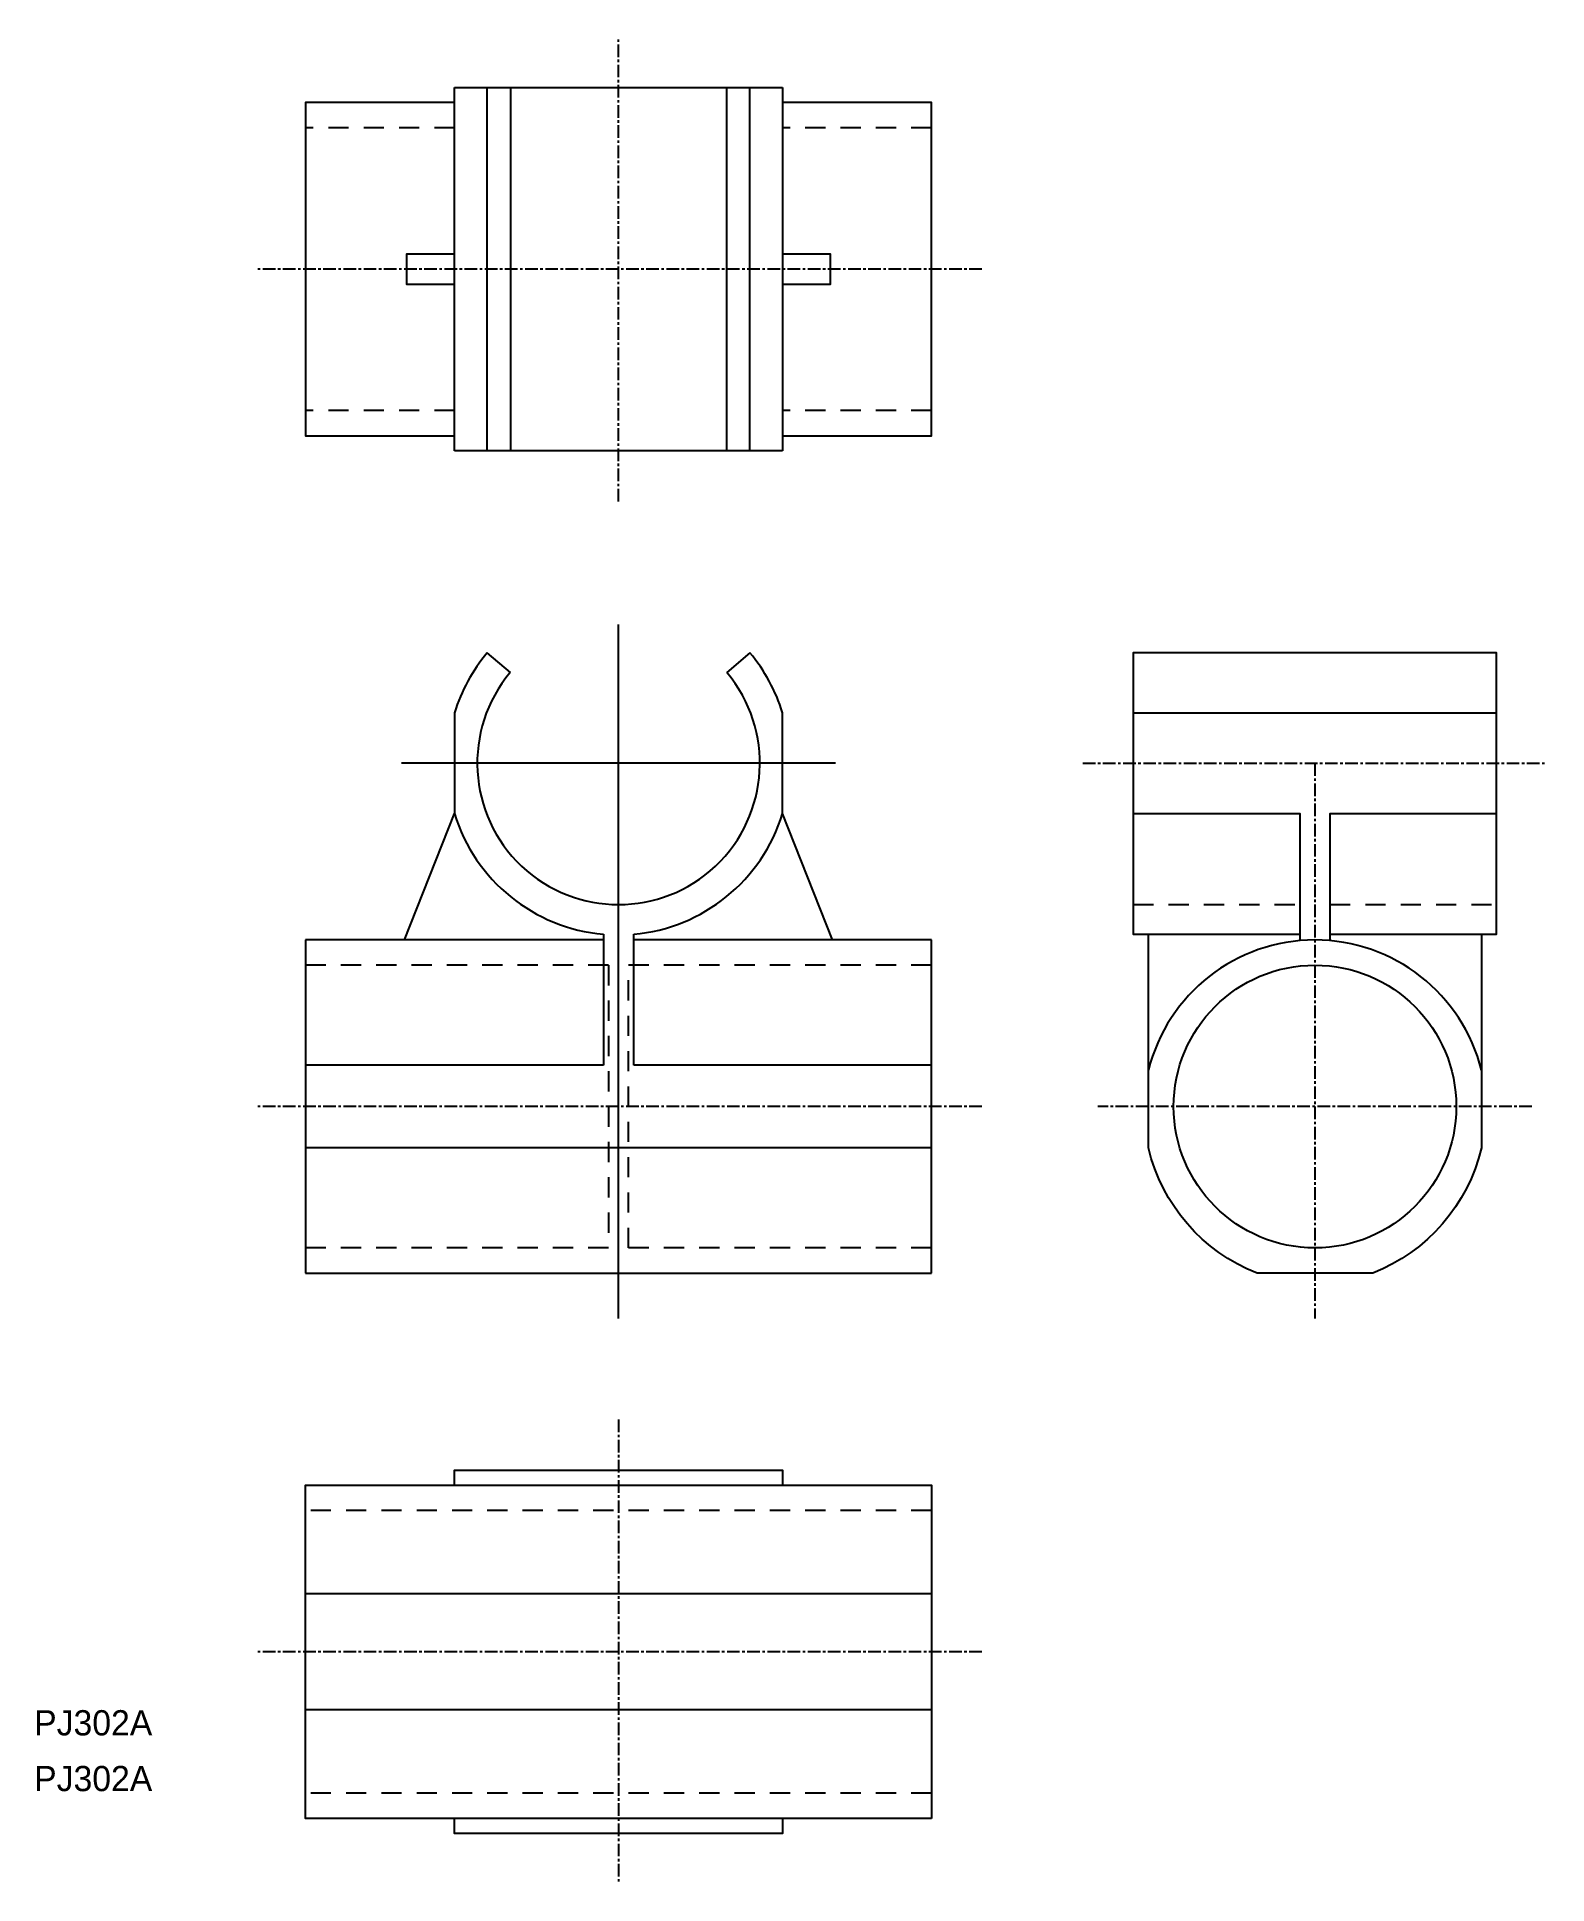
# Model space of a CAD drawing. Extents: x 0 to 150, y -5 to 178.
import ezdxf

# ---------------------------------------------------------------- set-up
doc = ezdxf.new("R2010")
doc.units = 0
doc.linetypes.add('CENTER', pattern=[2, 1.25, -0.25, 0.25, -0.25])
doc.linetypes.add('DASHED', pattern=[3.5, 2, -1.5])
doc.layers.get('0').update_dxf_attribs({"linetype": 'CONTINUOUS'})
doc.layers.add('CENTER', color=1, linetype='CENTER')

msp = doc.modelspace()

# ---------------------------------------------------------------- linework, layer by layer
at = {"color": 7, "linetype": 'CONTINUOUS'}
for p, q in [((41.65, 136.93), (41.65, 172.93)), ((41.65, 172.93), (74.15, 172.93)), ((44.88, 136.93), (44.88, 172.93)), ((47.18, 172.93), (47.18, 136.93)), ((68.62, 136.93), (68.62, 172.93)), ((70.92, 136.93), (70.92, 172.93)), ((74.15, 172.93), (74.15, 136.93)), ((74.15, 136.93), (41.65, 136.93)), ((47.18, 115), (44.88, 116.93)), ((70.92, 116.93), (68.62, 115)), ((41.65, 110.99), (41.65, 101.01)), ((74.15, 101.01), (74.15, 110.99)), ((108.9, 110.99), (144.9, 110.99)), ((36.7, 88.5), (41.65, 101.01)), ((79.1, 88.5), (74.15, 101.01)), ((56.4, 88.5), (26.9, 88.5)), ((26.9, 88.5), (26.9, 55.5)), ((56.4, 89.07), (56.4, 76.09)), ((59.4, 76.09), (59.4, 89.07)), ((88.9, 88.5), (59.4, 88.5)), ((88.9, 55.5), (88.9, 88.5)), ((56.4, 76.09), (26.9, 76.09)), ((88.9, 76.09), (59.4, 76.09)), ((88.9, 67.91), (26.9, 67.91)), ((26.9, 55.5), (88.9, 55.5)), ((88.9, 23.74), (26.9, 23.74)), ((88.9, 12.26), (26.9, 12.26))]:
    msp.add_line(p, q, dxfattribs=at)
at = {"color": 3, "linetype": 'DASHED'}
for p, q in [((41.65, 168.93), (26.9, 168.93)), ((88.9, 168.93), (74.15, 168.93)), ((41.65, 140.93), (26.9, 140.93)), ((88.9, 140.93), (74.15, 140.93)), ((108.9, 92), (125.4, 92)), ((128.4, 92), (144.9, 92)), ((56.9, 86), (26.9, 86)), ((56.9, 86), (56.9, 58)), ((58.9, 58), (58.9, 86)), ((88.9, 86), (58.9, 86)), ((56.9, 58), (26.9, 58)), ((88.9, 58), (58.9, 58)), ((88.9, 32), (26.9, 32)), ((88.9, 4), (26.9, 4))]:
    msp.add_line(p, q, dxfattribs=at)
at = {"color": 7, "linetype": 'CONTINUOUS'}
for points in [[(41.65, 171.43), (26.9, 171.43), (26.9, 138.43), (41.65, 138.43)], [(74.15, 138.43), (88.9, 138.43), (88.9, 171.43), (74.15, 171.43)], [(41.65, 156.43), (36.9, 156.43), (36.9, 153.43), (41.65, 153.43)], [(74.15, 153.43), (78.9, 153.43), (78.9, 156.43), (74.15, 156.43)], [(128.4, 89.07), (144.9, 89.07), (144.9, 116.93), (108.9, 116.93), (108.9, 89.07), (125.4, 89.07)], [(108.9, 101.01), (125.4, 101.01), (125.4, 88.43)], [(128.4, 88.43), (128.4, 101.01), (144.9, 101.01)], [(41.65, 34.5), (41.65, 36), (74.15, 36), (74.15, 34.5)], [(74.15, 1.5), (74.15, 0), (41.65, 0), (41.65, 1.5)]]:
    msp.add_lwpolyline(points, dxfattribs=at)
for points in [[(143.4, 89.07), (143.4, 67.91, -0.245089), (132.64, 55.5), (121.16, 55.5, -0.245089), (110.4, 67.91), (110.4, 89.07)], [(143.4, 75.59, 0.782262), (110.4, 75.59, 0.782262)]]:
    msp.add_lwpolyline(points, format="xyb", dxfattribs=at)
msp.add_lwpolyline([(88.9, 1.5), (26.9, 1.5), (26.9, 34.5), (88.9, 34.5)], close=True, dxfattribs=at)
msp.add_circle((126.9, 72), 14, dxfattribs=at)
for radius, start, end in [(17, 140, 162.9175), (17, 17.0826, 40), (14, 140, 40), (17, 197.0825, 264.938), (17, 275.062, 342.9175)]:
    msp.add_arc((57.9, 106), radius, start, end, dxfattribs=at)
at = {"layer": 'CENTER', "color": 1, "linetype": 'CENTER'}
for p, q in [((57.9, 131.93), (57.9, 177.93)), ((93.9, 154.93), (21.9, 154.93)), ((103.9, 106), (149.9, 106)), ((126.9, 106), (126.9, 51)), ((93.9, 72), (21.9, 72)), ((148.4, 72), (105.4, 72)), ((57.9, 41), (57.9, -5)), ((93.9, 18), (21.9, 18))]:
    msp.add_line(p, q, dxfattribs=at)
at = {"layer": 'CENTER', "color": 1, "linetype": 'CONTINUOUS'}
for p, q in [((57.9, 51), (57.9, 119.75)), ((79.4, 106), (36.4, 106))]:
    msp.add_line(p, q, dxfattribs=at)

# ---------------------------------------------------------------- texts
at = {"color": 7, "linetype": 'CONTINUOUS'}
for p in [(0, 9.72), (0, 4.2)]:
    msp.add_text('PJ302A', height=2.5, dxfattribs=at).set_placement(p)

doc.saveas('drawing.dxf')
